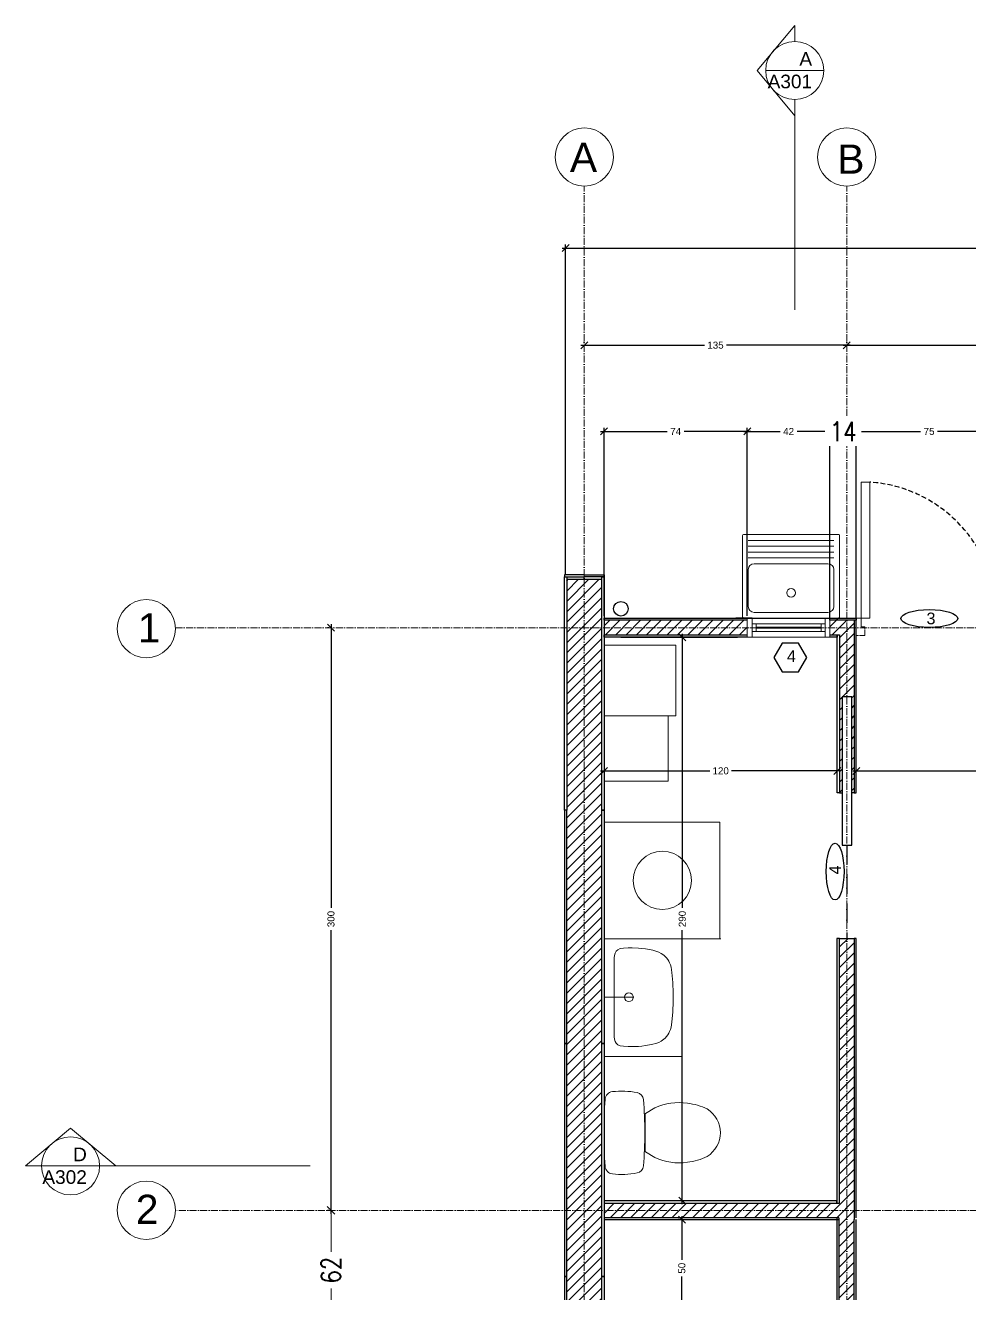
# Model space of a CAD drawing. Header units: centimetres. Extents: x 1059 to 7420, y -439 to 4439.
# Drawn here: x 1711 to 2196, y 3733 to 4385 of the extents above; entities that cross this region are included whole.
import ezdxf

# ---------------------------------------------------------------- set-up
doc = ezdxf.new("R2010")
doc.units = ezdxf.units.CM
doc.header["$MEASUREMENT"] = 0
for name, pattern in [('ACAD_ISO10W100', [18, 12, -3, 0, -3]), ('CENTER', [2, 1.25, -0.25, 0.25, -0.25]), ('HIDDEN', [0.375, 0.25, -0.125])]:
    doc.linetypes.add(name, pattern=pattern)
doc.layers.add('ARREDI', color=8, linetype='Continuous', lineweight=18)
doc.layers.add('CAMPITURE', color=7, linetype='Continuous', lineweight=25)
for name, color, linetype in [('INFISSI', 4, 'Continuous'), ('NUMERAZIONE', 30, 'Continuous'), ('quote nuove', 2, 'Continuous'), ('STRUTTURA', 1, 'Continuous')]:
    doc.layers.add(name, color=color, linetype=linetype)
doc.layers.get('0').off()
doc.styles.add('ARIAL', font='Arial.ttf')
doc.styles.add('E-ROMANS', font='romans.shx', dxfattribs={"width": 0.8})
doc.styles.get("Standard").update_dxf_attribs({"font": 'Arial.ttf'})
doc.linetypes.add('BATTING', pattern='A,0.0001,-0.1,[134,ltypeshp.shx,S=0.1,R=0,X=-0.1,Y=0],-0.2,[134,ltypeshp.shx,S=0.1,R=180,X=0.1,Y=0],-0.1', length=0.4001)
doc.dimstyles.new('Copia di 1', dxfattribs={"dimscale": 0.001, "dimtxt": 10000, "dimasz": 4000, "dimexe": 1.2, "dimexo": 1, "dimgap": 0.1, "dimtad": 0, "dimtoh": 1, "dimdec": 0, "dimzin": 0, "dimdsep": 46, "dimtxsty": 'E-ROMANS', "dimblk": 'OBLIQUE', "dimcen": 1.2, "dimclrd": 256, "dimclre": 256, "dimclrt": 256, "dimadec": 0, "dimazin": 0, "dimtfac": 1, "dimtdec": 0, "dimtmove": 1, "dimatfit": 3, "dimldrblk": 'OPEN90', "dimfxl": 1, "dimtfill": 1, "dimtolj": 1, "dimtzin": 0, "dimlwd": 0, "dimarcsym": 0})
doc.dimstyles.new('TICK_36', dxfattribs={"dimtxt": 3.6, "dimasz": 3.6, "dimexe": 1.8, "dimexo": 1.2, "dimgap": 1.8, "dimtad": 0, "dimdec": 0, "dimzin": 0, "dimdsep": 46, "dimtxsty": 'ARIAL', "dimblk": 'OBLIQUE', "dimcen": 1.8, "dimdle": 1.8, "dimclrd": 256, "dimclrt": 256, "dimadec": 0, "dimazin": 0, "dimtfac": 1, "dimtdec": 0, "dimtmove": 1, "dimatfit": 3, "dimldrblk": 'OPEN90', "dimfxl": 1, "dimtfill": 1, "dimtolj": 1, "dimtzin": 0, "dimarcsym": 0})
pattern_1 = [(45, (-311.728, 3670.2875), (-2.6516504, 2.6516504), [])]

# ---------------------------------------------------------------- blocks, each defined once
blk = doc.blocks.new('_Oblique')
at = {"color": 0, "linetype": 'ByBlock', "lineweight": -2}
blk.add_line((-0.5, -0.5), (0.5, 0.5), dxfattribs=at)
blk = doc.blocks.new('*D498')
at = {"layer": 'quote nuove', "color": 0, "lineweight": -2, "transparency": 16777216}
for p, q in [((1988.76, 4102.5), (1988.76, 4272.36)), ((2638.47, 4103.61), (2638.47, 4272.36))]:
    blk.add_line(p, q, dxfattribs=at)
at = {"layer": 'quote nuove', "lineweight": -2, "transparency": 16777216}
for p, q in [((1986.96, 4270.56), (2307.81, 4270.56)), ((2640.27, 4270.56), (2319.42, 4270.56))]:
    blk.add_line(p, q, dxfattribs=at)
at = {"layer": 'quote nuove', "lineweight": -2, "transparency": 16777216, "xscale": 3.6, "yscale": 3.6, "zscale": 3.6, "rotation": 180}
blk.add_blockref('_Oblique', (1988.76, 4270.56), dxfattribs=at)
at = {"layer": 'quote nuove', "lineweight": -2, "transparency": 16777216, "xscale": 3.6, "yscale": 3.6, "zscale": 3.6}
blk.add_blockref('_Oblique', (2638.47, 4270.56), dxfattribs=at)
at = {"layer": 'quote nuove', "lineweight": 0, "transparency": 16777216, "insert": (2313.62, 4270.56), "char_height": 3.6, "attachment_point": 5, "style": 'ARIAL', "bg_fill": 3, "box_fill_scale": 1.25, "bg_fill_color": 256, "bg_fill_true_color": 13158600, "bg_fill_transparency": 0}
blk.add_mtext('\\A1;650', dxfattribs=at)
blk = doc.blocks.new('_Open90')
at = {"color": 0, "linetype": 'ByBlock', "lineweight": -2}
for p, q in [((0, 0), (-1, 0)), ((-0.5, 0.5), (0, 0)), ((0, 0), (-0.5, -0.5))]:
    blk.add_line(p, q, dxfattribs=at)
blk = doc.blocks.new('*D500')
at = {"layer": 'quote nuove', "lineweight": -2, "transparency": 16777216}
for p, q in [((2131.62, 4220.57), (2217.76, 4220.57)), ((2315.12, 4220.57), (2228.97, 4220.57))]:
    blk.add_line(p, q, dxfattribs=at)
at = {"layer": 'quote nuove', "color": 0, "lineweight": -2, "transparency": 16777216}
for p, q in [((2133.42, 4221.77), (2133.42, 4222.37)), ((2313.32, 4221.77), (2313.32, 4222.37))]:
    blk.add_line(p, q, dxfattribs=at)
at = {"layer": 'quote nuove', "lineweight": -2, "transparency": 16777216, "xscale": 3.6, "yscale": 3.6, "zscale": 3.6, "rotation": 180}
blk.add_blockref('_Oblique', (2133.42, 4220.57), dxfattribs=at)
at = {"layer": 'quote nuove', "lineweight": -2, "transparency": 16777216, "xscale": 3.6, "yscale": 3.6, "zscale": 3.6}
blk.add_blockref('_Oblique', (2313.32, 4220.57), dxfattribs=at)
at = {"layer": 'quote nuove', "lineweight": 0, "transparency": 16777216, "insert": (2223.37, 4220.57), "char_height": 3.6, "attachment_point": 5, "style": 'ARIAL', "bg_fill": 3, "box_fill_scale": 1.25, "bg_fill_color": 256, "bg_fill_true_color": 13158600, "bg_fill_transparency": 0}
blk.add_mtext('\\A1;180', dxfattribs=at)
blk = doc.blocks.new('*D501')
at = {"layer": 'quote nuove', "lineweight": -2, "transparency": 16777216}
for p, q in [((1996.57, 4220.57), (2060.29, 4220.57)), ((2135.22, 4220.57), (2071.5, 4220.57))]:
    blk.add_line(p, q, dxfattribs=at)
at = {"layer": 'quote nuove', "color": 0, "lineweight": -2, "transparency": 16777216}
for p, q in [((1998.37, 4221.77), (1998.37, 4222.37)), ((2133.42, 4221.77), (2133.42, 4222.37))]:
    blk.add_line(p, q, dxfattribs=at)
at = {"layer": 'quote nuove', "lineweight": -2, "transparency": 16777216, "xscale": 3.6, "yscale": 3.6, "zscale": 3.6, "rotation": 180}
blk.add_blockref('_Oblique', (1998.37, 4220.57), dxfattribs=at)
at = {"layer": 'quote nuove', "lineweight": -2, "transparency": 16777216, "xscale": 3.6, "yscale": 3.6, "zscale": 3.6}
blk.add_blockref('_Oblique', (2133.42, 4220.57), dxfattribs=at)
at = {"layer": 'quote nuove', "lineweight": 0, "transparency": 16777216, "insert": (2065.89, 4220.57), "char_height": 3.6, "attachment_point": 5, "style": 'ARIAL', "bg_fill": 3, "box_fill_scale": 1.25, "bg_fill_color": 256, "bg_fill_true_color": 13158600, "bg_fill_transparency": 0}
blk.add_mtext('\\A1;135', dxfattribs=at)
blk = doc.blocks.new('*D504')
at = {"layer": 'quote nuove', "lineweight": -2, "ltscale": 2, "transparency": 16777216}
for p, q in [((1868.16, 4077), (1868.16, 3931.03)), ((1868.16, 3773.55), (1868.16, 3919.52))]:
    blk.add_line(p, q, dxfattribs=at)
at = {"layer": 'quote nuove', "color": 0, "lineweight": -2, "ltscale": 2, "transparency": 16777216}
for p, q in [((1866.96, 4075.2), (1866.36, 4075.2)), ((1866.96, 3775.35), (1866.36, 3775.35))]:
    blk.add_line(p, q, dxfattribs=at)
at = {"layer": 'quote nuove', "lineweight": -2, "ltscale": 2, "transparency": 16777216, "xscale": 3.6, "yscale": 3.6, "zscale": 3.6}
for p, rotation in [((1868.16, 4075.2), 90), ((1868.16, 3775.35), 270)]:
    blk.add_blockref('_Oblique', p, dxfattribs=dict(at, rotation=rotation))
at = {"layer": 'quote nuove', "lineweight": 0, "ltscale": 2, "transparency": 16777216, "insert": (1868.16, 3925.28), "char_height": 3.6, "attachment_point": 5, "rotation": 90, "style": 'ARIAL', "bg_fill": 3, "box_fill_scale": 1.25, "bg_fill_color": 256, "bg_fill_true_color": 13158600, "bg_fill_transparency": 0}
blk.add_mtext('\\A1;300', dxfattribs=at)
blk = doc.blocks.new('*D505')
at = {"layer": 'quote nuove', "linetype": 'ACAD_ISO10W100', "lineweight": -2, "ltscale": 2, "transparency": 16777216}
for p, q in [((1868.16, 3775.35), (1868.16, 3775.35)), ((1868.16, 3713.8), (1868.16, 3713.8))]:
    blk.add_line(p, q, dxfattribs=at)
at = {"layer": 'quote nuove', "lineweight": 0, "ltscale": 2, "transparency": 16777216}
for p, q in [((1868.16, 3775.35), (1868.16, 3750.86)), ((1868.16, 3713.8), (1868.16, 3738.29))]:
    blk.add_line(p, q, dxfattribs=at)
at = {"layer": 'quote nuove', "lineweight": 0, "ltscale": 2, "transparency": 16777216, "xscale": 4, "yscale": 4, "zscale": 4}
for p, rotation in [((1868.16, 3775.35), 90), ((1868.16, 3713.8), 270)]:
    blk.add_blockref('_Oblique', p, dxfattribs=dict(at, rotation=rotation))
at = {"layer": 'quote nuove', "lineweight": 0, "ltscale": 2, "transparency": 16777216, "insert": (1868.16, 3744.57), "char_height": 10, "attachment_point": 5, "rotation": 90, "style": 'E-ROMANS', "bg_fill": 3, "box_fill_scale": 1.25, "bg_fill_color": 256, "bg_fill_true_color": 13158600, "bg_fill_transparency": 0}
blk.add_mtext('\\A1;62', dxfattribs=at)
blk = doc.blocks.new('*D508')
at = {"layer": 'quote nuove', "lineweight": -2, "transparency": 16777216}
for p, q in [((2080.47, 4176.19), (2099.09, 4176.19)), ((2126.57, 4176.19), (2107.95, 4176.19))]:
    blk.add_line(p, q, dxfattribs=at)
at = {"layer": 'quote nuove', "color": 0, "lineweight": -2, "transparency": 16777216}
for p, q in [((2082.27, 4081.3), (2082.27, 4177.99)), ((2124.77, 4081.3), (2124.77, 4177.99))]:
    blk.add_line(p, q, dxfattribs=at)
at = {"layer": 'quote nuove', "lineweight": -2, "transparency": 16777216, "xscale": 3.6, "yscale": 3.6, "zscale": 3.6, "rotation": 180}
blk.add_blockref('_Oblique', (2082.27, 4176.19), dxfattribs=at)
at = {"layer": 'quote nuove', "lineweight": -2, "transparency": 16777216, "xscale": 3.6, "yscale": 3.6, "zscale": 3.6}
blk.add_blockref('_Oblique', (2124.77, 4176.19), dxfattribs=at)
at = {"layer": 'quote nuove', "lineweight": 0, "transparency": 16777216, "insert": (2103.52, 4176.19), "char_height": 3.6, "attachment_point": 5, "style": 'ARIAL', "bg_fill": 3, "box_fill_scale": 1.25, "bg_fill_color": 256, "bg_fill_true_color": 13158600, "bg_fill_transparency": 0}
blk.add_mtext('\\A1;42', dxfattribs=at)
blk = doc.blocks.new('*D587')
at = {"layer": 'quote nuove', "color": 0, "lineweight": -2, "transparency": 16777216}
for p, q in [((2047.4, 3770.6), (2046.8, 3770.6)), ((2047.4, 3720.6), (2046.8, 3720.6))]:
    blk.add_line(p, q, dxfattribs=at)
at = {"layer": 'quote nuove', "lineweight": -2, "transparency": 16777216}
for p, q in [((2048.6, 3772.4), (2048.6, 3749.95)), ((2048.6, 3718.8), (2048.6, 3741.25))]:
    blk.add_line(p, q, dxfattribs=at)
at = {"layer": 'quote nuove', "lineweight": -2, "transparency": 16777216, "xscale": 3.6, "yscale": 3.6, "zscale": 3.6}
for p, rotation in [((2048.6, 3770.6), 90), ((2048.6, 3720.6), 270)]:
    blk.add_blockref('_Oblique', p, dxfattribs=dict(at, rotation=rotation))
at = {"layer": 'quote nuove', "lineweight": 0, "transparency": 16777216, "insert": (2048.6, 3745.6), "char_height": 3.6, "attachment_point": 5, "rotation": 90, "style": 'ARIAL', "bg_fill": 3, "box_fill_scale": 1.25, "bg_fill_color": 256, "bg_fill_true_color": 13158600, "bg_fill_transparency": 0}
blk.add_mtext('\\A1;50', dxfattribs=at)
blk = doc.blocks.new('*D511')
at = {"layer": 'quote nuove', "color": 0, "lineweight": -2, "transparency": 16777216}
for p, q in [((2047.62, 4070.3), (2047.02, 4070.3)), ((2047.62, 3780.3), (2047.02, 3780.3))]:
    blk.add_line(p, q, dxfattribs=at)
at = {"layer": 'quote nuove', "lineweight": -2, "transparency": 16777216}
for p, q in [((2048.82, 4072.1), (2048.82, 3931.13)), ((2048.82, 3778.5), (2048.82, 3919.47))]:
    blk.add_line(p, q, dxfattribs=at)
at = {"layer": 'quote nuove', "lineweight": -2, "transparency": 16777216, "xscale": 3.6, "yscale": 3.6, "zscale": 3.6}
for p, rotation in [((2048.82, 4070.3), 90), ((2048.82, 3780.3), 270)]:
    blk.add_blockref('_Oblique', p, dxfattribs=dict(at, rotation=rotation))
at = {"layer": 'quote nuove', "lineweight": 0, "transparency": 16777216, "insert": (2048.82, 3925.3), "char_height": 3.6, "attachment_point": 5, "rotation": 90, "style": 'ARIAL', "bg_fill": 3, "box_fill_scale": 1.25, "bg_fill_color": 256, "bg_fill_true_color": 13158600, "bg_fill_transparency": 0}
blk.add_mtext('\\A1;290', dxfattribs=at)
blk = doc.blocks.new('*D588')
at = {"layer": 'quote nuove', "color": 0, "lineweight": -2, "transparency": 16777216}
for p, q in [((2008.57, 4013.46), (2008.57, 3999.72)), ((2128.57, 4002.72), (2128.57, 4003.32))]:
    blk.add_line(p, q, dxfattribs=at)
at = {"layer": 'quote nuove', "lineweight": -2, "transparency": 16777216}
for p, q in [((2006.77, 4001.52), (2062.96, 4001.52)), ((2130.37, 4001.52), (2074.17, 4001.52))]:
    blk.add_line(p, q, dxfattribs=at)
at = {"layer": 'quote nuove', "lineweight": -2, "transparency": 16777216, "xscale": 3.6, "yscale": 3.6, "zscale": 3.6, "rotation": 180}
blk.add_blockref('_Oblique', (2008.57, 4001.52), dxfattribs=at)
at = {"layer": 'quote nuove', "lineweight": -2, "transparency": 16777216, "xscale": 3.6, "yscale": 3.6, "zscale": 3.6}
blk.add_blockref('_Oblique', (2128.57, 4001.52), dxfattribs=at)
at = {"layer": 'quote nuove', "lineweight": 0, "transparency": 16777216, "insert": (2068.57, 4001.52), "char_height": 3.6, "attachment_point": 5, "style": 'ARIAL', "bg_fill": 3, "box_fill_scale": 1.25, "bg_fill_color": 256, "bg_fill_true_color": 13158600, "bg_fill_transparency": 0}
blk.add_mtext('\\A1;120', dxfattribs=at)
blk = doc.blocks.new('*D512')
at = {"layer": 'quote nuove', "lineweight": -2, "transparency": 16777216}
for p, q in [((2136.47, 4001.52), (2217.81, 4001.52)), ((2310.37, 4001.52), (2229.02, 4001.52))]:
    blk.add_line(p, q, dxfattribs=at)
at = {"layer": 'quote nuove', "color": 0, "lineweight": -2, "transparency": 16777216}
for p, q in [((2138.27, 4002.72), (2138.27, 4003.32)), ((2308.57, 4002.72), (2308.57, 4003.32))]:
    blk.add_line(p, q, dxfattribs=at)
at = {"layer": 'quote nuove', "lineweight": -2, "transparency": 16777216, "xscale": 3.6, "yscale": 3.6, "zscale": 3.6, "rotation": 180}
blk.add_blockref('_Oblique', (2138.27, 4001.52), dxfattribs=at)
at = {"layer": 'quote nuove', "lineweight": -2, "transparency": 16777216, "xscale": 3.6, "yscale": 3.6, "zscale": 3.6}
blk.add_blockref('_Oblique', (2308.57, 4001.52), dxfattribs=at)
at = {"layer": 'quote nuove', "lineweight": 0, "transparency": 16777216, "insert": (2223.42, 4001.52), "char_height": 3.6, "attachment_point": 5, "style": 'ARIAL', "bg_fill": 3, "box_fill_scale": 1.25, "bg_fill_color": 256, "bg_fill_true_color": 13158600, "bg_fill_transparency": 0}
blk.add_mtext('\\A1;170', dxfattribs=at)
blk = doc.blocks.new('*D515')
at = {"layer": 'quote nuove', "lineweight": -2, "transparency": 16777216}
for p, q in [((2136.47, 4176.19), (2171.39, 4176.19)), ((2215.07, 4176.19), (2180.15, 4176.19))]:
    blk.add_line(p, q, dxfattribs=at)
at = {"layer": 'quote nuove', "color": 0, "lineweight": -2, "transparency": 16777216}
for p, q in [((2138.27, 4081.33), (2138.27, 4177.99)), ((2213.27, 4081.32), (2213.27, 4177.99))]:
    blk.add_line(p, q, dxfattribs=at)
at = {"layer": 'quote nuove', "lineweight": -2, "transparency": 16777216, "xscale": 3.6, "yscale": 3.6, "zscale": 3.6, "rotation": 180}
blk.add_blockref('_Oblique', (2138.27, 4176.19), dxfattribs=at)
at = {"layer": 'quote nuove', "lineweight": -2, "transparency": 16777216, "xscale": 3.6, "yscale": 3.6, "zscale": 3.6}
blk.add_blockref('_Oblique', (2213.27, 4176.19), dxfattribs=at)
at = {"layer": 'quote nuove', "lineweight": 0, "transparency": 16777216, "insert": (2175.77, 4176.19), "char_height": 3.6, "attachment_point": 5, "style": 'ARIAL', "bg_fill": 3, "box_fill_scale": 1.25, "bg_fill_color": 256, "bg_fill_true_color": 13158600, "bg_fill_transparency": 0}
blk.add_mtext('\\A1;75', dxfattribs=at)
blk = doc.blocks.new('*D589')
at = {"layer": 'quote nuove', "lineweight": -2, "transparency": 16777216}
for p, q in [((2124.77, 4079), (2124.77, 4176.19)), ((2138.27, 4080.13), (2138.27, 4176.19))]:
    blk.add_line(p, q, dxfattribs=at)
at = {"layer": 'quote nuove', "lineweight": 0, "transparency": 16777216}
for p, q in [((2124.77, 4176.19), (2125.42, 4176.19)), ((2138.27, 4176.19), (2137.61, 4176.19))]:
    blk.add_line(p, q, dxfattribs=at)
at = {"layer": 'quote nuove', "lineweight": 0, "transparency": 16777216, "xscale": 4, "yscale": 4, "zscale": 4, "rotation": 180}
blk.add_blockref('_Oblique', (2124.77, 4176.19), dxfattribs=at)
at = {"layer": 'quote nuove', "lineweight": 0, "transparency": 16777216, "xscale": 4, "yscale": 4, "zscale": 4}
blk.add_blockref('_Oblique', (2138.27, 4176.19), dxfattribs=at)
at = {"layer": 'quote nuove', "lineweight": 0, "transparency": 16777216, "insert": (2131.52, 4176.19), "char_height": 10, "attachment_point": 5, "style": 'E-ROMANS', "bg_fill": 3, "box_fill_scale": 1.25, "bg_fill_color": 256, "bg_fill_true_color": 13158600, "bg_fill_transparency": 0}
blk.add_mtext('\\A1;14', dxfattribs=at)
blk = doc.blocks.new('*D590')
at = {"layer": 'quote nuove', "lineweight": -2, "transparency": 16777216}
for p, q in [((2006.77, 4176.19), (2041.04, 4176.19)), ((2084.07, 4176.19), (2049.8, 4176.19))]:
    blk.add_line(p, q, dxfattribs=at)
at = {"layer": 'quote nuove', "color": 0, "lineweight": -2, "transparency": 16777216}
for p, q in [((2008.57, 4081.3), (2008.57, 4177.99)), ((2082.27, 4081.3), (2082.27, 4177.99))]:
    blk.add_line(p, q, dxfattribs=at)
at = {"layer": 'quote nuove', "lineweight": -2, "transparency": 16777216, "xscale": 3.6, "yscale": 3.6, "zscale": 3.6, "rotation": 180}
blk.add_blockref('_Oblique', (2008.57, 4176.19), dxfattribs=at)
at = {"layer": 'quote nuove', "lineweight": -2, "transparency": 16777216, "xscale": 3.6, "yscale": 3.6, "zscale": 3.6}
blk.add_blockref('_Oblique', (2082.27, 4176.19), dxfattribs=at)
at = {"layer": 'quote nuove', "lineweight": 0, "transparency": 16777216, "insert": (2045.42, 4176.19), "char_height": 3.6, "attachment_point": 5, "style": 'ARIAL', "bg_fill": 3, "box_fill_scale": 1.25, "bg_fill_color": 256, "bg_fill_true_color": 13158600, "bg_fill_transparency": 0}
blk.add_mtext('\\A1;74', dxfattribs=at)

msp = doc.modelspace()

# ---------------------------------------------------------------- hatches: boundary and pattern name
at = {"layer": 'CAMPITURE'}
h = msp.add_hatch(dxfattribs=at)
h.set_pattern_fill('ANSI31', color=0, scale=30)
h.set_pattern_definition(pattern_1)
h.paths.add_polyline_path([(2007.37, 4100.1), (1989.36, 4100.1), (1989.36, 3352.5), (2007.37, 3352.5)])
h = msp.add_hatch(dxfattribs=at)
h.set_pattern_fill('ANSI31', color=256, scale=30)
h.set_pattern_definition(pattern_1)
h.paths.add_polyline_path([(2082.27, 4079), (2008.57, 4079), (2008.57, 4071.5), (2082.27, 4071.5)])
h.paths.add_polyline_path([(2137.27, 4079), (2128.57, 4079), (2124.77, 4079), (2124.77, 4071.5), (2128.57, 4071.5), (2129.77, 4071.5), (2129.77, 3990.3), (2131.05, 3990.3), (2131.05, 4039.7), (2136.01, 4039.7), (2136.01, 3990.3), (2137.27, 3990.3)])
h.paths.add_polyline_path([(2137.27, 3915.3), (2129.77, 3915.3), (2129.77, 3779.1), (2128.35, 3779.1), (2008.57, 3779.1), (2008.57, 3771.6), (2129.27, 3771.6), (2129.27, 3710.3), (2142.27, 3710.3), (2142.27, 3717.3), (2137.27, 3717.3), (2137.27, 3770.6)])
h.paths.add_polyline_path([(2317.07, 3718.3), (2218.27, 3718.3), (2218.27, 3710.3), (2309.57, 3710.3), (2309.57, 3709.3), (2309.57, 3708.26), (2317.07, 3708.26)])
h.paths.add_polyline_path([(2317.07, 3708.26), (2309.57, 3708.26), (2309.57, 3388.8), (2213.57, 3388.8), (2213.57, 3381.3), (2317.07, 3381.3), (2317.07, 3641.16)])
h.paths.add_polyline_path([(2128.57, 3388.8), (2008.57, 3388.8), (2008.57, 3381.3), (2128.57, 3381.3)])
h.paths.add_polyline_path([(2618.07, 3389.84), (2611.07, 3389.84), (2611.07, 3381.25), (2618.07, 3381.25)])

# ---------------------------------------------------------------- linework, layer by layer
at = {"layer": 'ARREDI'}
for p, q in [((2079.77, 4122.6), (2079.77, 4080.6)), ((2129.27, 4123.1), (2080.27, 4123.1)), ((2129.77, 4080.6), (2129.77, 4122.6)), ((2126.77, 4120.1), (2082.77, 4120.1)), ((2126.77, 4117.1), (2082.77, 4117.1)), ((2126.77, 4114.1), (2082.77, 4114.1)), ((2126.77, 4111.1), (2082.77, 4111.1)), ((2082.77, 4105.1), (2082.77, 4086.1)), ((2123.77, 4108.1), (2085.77, 4108.1)), ((2126.77, 4086.1), (2126.77, 4105.1)), ((2085.77, 4083.1), (2123.77, 4083.1)), ((2008.57, 4070.3), (2008.57, 4000.3)), ((2041.57, 3996.21), (2041.57, 4029.78)), ((2008.57, 4000.3), (2008.57, 3780.3)), ((2008.57, 3996.21), (2041.57, 3996.21)), ((2008.57, 3910.55), (2008.57, 3885.09)), ((2013.96, 3906.58), (2013.87, 3905.39)), ((2013.96, 3906.58), (2013.87, 3905.39)), ((2014.26, 3907.77), (2013.96, 3906.58)), ((2014.26, 3907.77), (2013.96, 3906.58)), ((2014.82, 3908.7), (2014.26, 3907.77)), ((2014.82, 3908.7), (2014.26, 3907.77)), ((2015.66, 3909.48), (2014.82, 3908.7)), ((2015.66, 3909.48), (2014.82, 3908.7)), ((2016.85, 3910.04), (2015.66, 3909.48)), ((2016.85, 3910.04), (2015.66, 3909.48)), ((2018.63, 3910.27), (2016.85, 3910.04)), ((2018.63, 3910.27), (2016.85, 3910.04)), ((2020.92, 3910.42), (2018.63, 3910.27)), ((2020.92, 3910.42), (2018.63, 3910.27)), ((2023.13, 3910.44), (2020.92, 3910.42)), ((2023.13, 3910.44), (2020.92, 3910.42)), ((2026.22, 3910.33), (2023.13, 3910.44)), ((2026.22, 3910.33), (2023.13, 3910.44)), ((2028.04, 3910.17), (2026.22, 3910.33)), ((2028.04, 3910.17), (2026.22, 3910.33)), ((2029.9, 3909.93), (2028.04, 3910.17)), ((2029.9, 3909.93), (2028.04, 3910.17)), ((2032.03, 3909.56), (2029.9, 3909.93)), ((2032.03, 3909.56), (2029.9, 3909.93)), ((2033.71, 3909.19), (2032.03, 3909.56)), ((2033.71, 3909.19), (2032.03, 3909.56)), ((2035.24, 3908.8), (2033.71, 3909.19)), ((2035.24, 3908.8), (2033.71, 3909.19)), ((2036.73, 3908.26), (2035.24, 3908.8)), ((2036.73, 3908.26), (2035.24, 3908.8)), ((2038, 3907.6), (2036.73, 3908.26)), ((2038, 3907.6), (2036.73, 3908.26)), ((2039.33, 3906.65), (2038, 3907.6)), ((2039.33, 3906.65), (2038, 3907.6)), ((2040.01, 3906.03), (2039.33, 3906.65)), ((2040.01, 3906.03), (2039.33, 3906.65)), ((2013.87, 3905.39), (2013.84, 3904.14)), ((2013.87, 3905.39), (2013.84, 3904.14)), ((2013.84, 3885.04), (2013.84, 3904.14)), ((2013.84, 3885.04), (2013.84, 3904.14)), ((2040.68, 3905.3), (2040.01, 3906.03)), ((2040.68, 3905.3), (2040.01, 3906.03)), ((2041.32, 3904.47), (2040.68, 3905.3)), ((2041.32, 3904.47), (2040.68, 3905.3)), ((2041.86, 3903.6), (2041.32, 3904.47)), ((2041.86, 3903.6), (2041.32, 3904.47)), ((2042.32, 3902.66), (2041.86, 3903.6)), ((2042.32, 3902.66), (2041.86, 3903.6)), ((2042.71, 3901.64), (2042.32, 3902.66)), ((2042.71, 3901.64), (2042.32, 3902.66)), ((2043.02, 3900.47), (2042.71, 3901.64)), ((2043.02, 3900.47), (2042.71, 3901.64)), ((2043.26, 3899.18), (2043.02, 3900.47)), ((2043.26, 3899.18), (2043.02, 3900.47)), ((2043.49, 3897.7), (2043.26, 3899.18)), ((2043.49, 3897.7), (2043.26, 3899.18)), ((2043.69, 3896.07), (2043.49, 3897.7)), ((2043.69, 3896.07), (2043.49, 3897.7)), ((2043.84, 3894.32), (2043.69, 3896.07)), ((2043.93, 3892.69), (2043.84, 3894.32)), ((2044.02, 3890.86), (2043.93, 3892.69)), ((2044.08, 3888.9), (2044.02, 3890.86)), ((2044.13, 3886.77), (2044.08, 3888.9)), ((2044.14, 3885.04), (2044.13, 3886.77)), ((2008.57, 3885.09), (2008.57, 3859.64)), ((2008.57, 3885.04), (2023.65, 3885.04)), ((2013.84, 3885.04), (2013.84, 3865.94)), ((2013.84, 3885.04), (2013.84, 3865.94)), ((2044.08, 3881.18), (2044.02, 3879.22)), ((2044.13, 3883.31), (2044.08, 3881.18)), ((2044.14, 3885.04), (2044.13, 3883.31)), ((2043.69, 3874.01), (2043.49, 3872.38)), ((2043.84, 3875.76), (2043.69, 3874.01)), ((2043.93, 3877.38), (2043.84, 3875.76)), ((2044.02, 3879.22), (2043.93, 3877.38)), ((2042.32, 3867.42), (2041.86, 3866.48)), ((2042.32, 3867.42), (2041.86, 3866.48)), ((2042.71, 3868.43), (2042.32, 3867.42)), ((2042.71, 3868.43), (2042.32, 3867.42)), ((2043.02, 3869.61), (2042.71, 3868.43)), ((2043.02, 3869.61), (2042.71, 3868.43)), ((2043.26, 3870.9), (2043.02, 3869.61)), ((2043.26, 3870.9), (2043.02, 3869.61)), ((2043.49, 3872.38), (2043.26, 3870.9)), ((2013.87, 3864.69), (2013.84, 3865.94)), ((2013.87, 3864.69), (2013.84, 3865.94)), ((2013.96, 3863.5), (2013.87, 3864.69)), ((2013.96, 3863.5), (2013.87, 3864.69)), ((2014.26, 3862.31), (2013.96, 3863.5)), ((2014.26, 3862.31), (2013.96, 3863.5)), ((2014.82, 3861.38), (2014.26, 3862.31)), ((2014.82, 3861.38), (2014.26, 3862.31)), ((2015.66, 3860.6), (2014.82, 3861.38)), ((2015.66, 3860.6), (2014.82, 3861.38)), ((2033.71, 3860.89), (2032.03, 3860.52)), ((2033.71, 3860.89), (2032.03, 3860.52)), ((2035.24, 3861.28), (2033.71, 3860.89)), ((2035.24, 3861.28), (2033.71, 3860.89)), ((2036.73, 3861.82), (2035.24, 3861.28)), ((2036.73, 3861.82), (2035.24, 3861.28)), ((2038, 3862.48), (2036.73, 3861.82)), ((2038, 3862.48), (2036.73, 3861.82)), ((2039.33, 3863.43), (2038, 3862.48)), ((2039.33, 3863.43), (2038, 3862.48)), ((2040.01, 3864.05), (2039.33, 3863.43)), ((2040.01, 3864.05), (2039.33, 3863.43)), ((2040.68, 3864.78), (2040.01, 3864.05)), ((2040.68, 3864.78), (2040.01, 3864.05)), ((2041.32, 3865.61), (2040.68, 3864.78)), ((2041.32, 3865.61), (2040.68, 3864.78)), ((2041.86, 3866.48), (2041.32, 3865.61)), ((2041.86, 3866.48), (2041.32, 3865.61)), ((2016.85, 3860.04), (2015.66, 3860.6)), ((2016.85, 3860.04), (2015.66, 3860.6)), ((2018.63, 3859.8), (2016.85, 3860.04)), ((2018.63, 3859.8), (2016.85, 3860.04)), ((2020.92, 3859.66), (2018.63, 3859.8)), ((2020.92, 3859.66), (2018.63, 3859.8)), ((2023.13, 3859.64), (2020.92, 3859.66)), ((2023.13, 3859.64), (2020.92, 3859.66)), ((2026.22, 3859.74), (2023.13, 3859.64)), ((2026.22, 3859.74), (2023.13, 3859.64)), ((2028.04, 3859.91), (2026.22, 3859.74)), ((2028.04, 3859.91), (2026.22, 3859.74)), ((2029.9, 3860.15), (2028.04, 3859.91)), ((2029.9, 3860.15), (2028.04, 3859.91)), ((2032.03, 3860.52), (2029.9, 3860.15)), ((2032.03, 3860.52), (2029.9, 3860.15)), ((2029.92, 3825.19), (2034.76, 3828.11)), ((2029.66, 3815.3), (2029.66, 3824.75)), ((2029.66, 3815.3), (2029.66, 3805.85)), ((2029.92, 3805.41), (2034.76, 3802.49))]:
    msp.add_line(p, q, dxfattribs=at)
at = {"layer": 'ARREDI', "lineweight": 0}
for p, q in [((2008.57, 4066.21), (2045.57, 4066.21)), ((2045.57, 4066.21), (2045.57, 4029.78)), ((2008.57, 4029.78), (2045.57, 4029.78)), ((2008.57, 3996.21), (2041.57, 3996.21)), ((2008.57, 3996.21), (2041.57, 3996.21)), ((2008.57, 3975.15), (2023.57, 3975.15)), ((2008.57, 3915.15), (2068.57, 3915.15)), ((2008.57, 3915.15), (2023.57, 3915.15)), ((2008.57, 3915.15), (2023.57, 3915.15)), ((2048.57, 3854.51), (2048.57, 3915.15)), ((2048.57, 3854.51), (2048.57, 3915.15)), ((2048.57, 3854.51), (2008.57, 3854.51)), ((2008.57, 3854.51), (2048.57, 3854.51)), ((2048.57, 3854.51), (2008.57, 3854.51)), ((2008.57, 3854.51), (2048.57, 3854.51))]:
    msp.add_line(p, q, dxfattribs=at)
at = {"layer": 'ARREDI'}
msp.add_lwpolyline([(2008.57, 3975.15), (2008.57, 3915.15), (2068.07, 3915.15), (2068.07, 3975.15), (2008.57, 3975.15)], dxfattribs=at)
for centre, radius in [((2104.77, 4093.1), 2.24), ((2038.57, 3945.15), 15), ((2021.37, 3885.04), 2.28)]:
    msp.add_circle(centre, radius, dxfattribs=at)
for centre, radius, start, end in [((2080.27, 4122.6), 0.5, 90, 180), ((2129.27, 4122.6), 0.5, 0, 90), ((2085.77, 4105.1), 3, 90, 180), ((2123.77, 4105.1), 3, 0, 90), ((2085.77, 4086.1), 3, 180, 270), ((2123.77, 4086.1), 3, 270, 0), ((2013.32, 3832.29), 4.2, 96.3359, 176.25542), ((2017.59, 3793.83), 42.9, 79.25484, 96.3359), ((2024.85, 3832.04), 4, 4.94027, 79.25484), ((2272.9, 3815.3), 264.33, 176.25542, 183.74458), ((1831.14, 3815.3), 198.42, 355.05973, 4.94027), ((2047.17, 3800.8), 30, 81.79307, 114.43818), ((2046.81, 3794.99), 35.81, 65.47558, 82.55676), ((2030.16, 3824.75), 0.5, 118.0226, 180), ((2052.92, 3814.58), 15.66, 2.65515, 56.02113), ((2052.92, 3816.03), 15.66, 303.97887, 357.34485), ((2030.16, 3805.85), 0.5, 180, 241.9774), ((2047.17, 3829.8), 30, 245.56182, 278.20693), ((2046.81, 3835.61), 35.81, 277.44324, 294.52442), ((2013.32, 3798.31), 4.2, 183.74458, 263.6641), ((2024.85, 3798.56), 4, 280.74516, 355.05973), ((2017.59, 3836.77), 42.9, 263.6641, 280.74516)]:
    msp.add_arc(centre, radius, start, end, dxfattribs=at)
at = {"layer": 'INFISSI'}
msp.add_line((2080.27, 4080.1), (2129.27, 4080.1), dxfattribs=at)
at = {"layer": 'INFISSI', "color": 4, "lineweight": 0}
for p, q in [((2084.77, 4080.1), (2122.27, 4080.1)), ((2086.77, 4073.17), (2084.77, 4073.17)), ((2084.77, 4070.3), (2122.27, 4070.3)), ((2086.77, 4075.2), (2086.77, 4075.45)), ((2086.77, 4075.45), (2120.27, 4075.45)), ((2086.77, 4074.92), (2086.77, 4075.42)), ((2120.27, 4074.95), (2086.77, 4074.92)), ((2120.27, 4073.17), (2086.77, 4073.17)), ((2120.27, 4075.45), (2120.27, 4074.95)), ((2120.27, 4073.17), (2122.27, 4073.17))]:
    msp.add_line(p, q, dxfattribs=at)
at = {"layer": 'INFISSI', "linetype": 'HIDDEN', "ltscale": 40}
msp.add_line((2133.53, 3963.33), (2133.52, 3915.3), dxfattribs=at)
at = {"layer": 'INFISSI', "color": 4, "linetype": 'Continuous', "lineweight": 0}
msp.add_lwpolyline([(2145.27, 4150.1), (2145.27, 4080.1), (2140.77, 4080.1), (2140.77, 4150.1), (2145.27, 4150.1)], dxfattribs=at)
at = {"layer": 'INFISSI', "color": 4, "lineweight": 0}
for points in [[(2082.27, 4080.1), (2084.77, 4080.1), (2084.77, 4070.3), (2082.27, 4070.3)], [(2122.27, 4080.1), (2124.77, 4080.1), (2124.77, 4070.3), (2122.27, 4070.3)]]:
    msp.add_lwpolyline(points, close=True, dxfattribs=at)
at = {"layer": 'INFISSI', "color": 4, "linetype": 'CENTER', "lineweight": 0}
msp.add_lwpolyline([(2140.77, 4080.1), (2138.27, 4080.1), (2138.27, 4071.1), (2142.77, 4071.1), (2142.77, 4075.6), (2140.77, 4075.6), (2140.77, 4080.1)], dxfattribs=at)
at = {"layer": 'INFISSI'}
msp.add_lwpolyline([(2131.05, 3963.33), (2136.01, 3963.33), (2136.01, 4039.7), (2131.05, 4039.7)], close=True, dxfattribs=at)
at = {"layer": 'INFISSI', "color": 4, "linetype": 'HIDDEN', "lineweight": -2, "ltscale": 10}
msp.add_arc((2140.5, 4079.99), 70.27, 0.08643, 86.10934, dxfattribs=at)
at = {"layer": 'NUMERAZIONE', "lineweight": 0}
for p, q in [((2087.29, 4361.92), (2106.68, 4385.16)), ((2106.68, 4385.16), (2106.68, 4376.87)), ((2087.29, 4361.92), (2106.68, 4338.68)), ((2091.73, 4361.92), (2121.63, 4361.92)), ((2106.68, 4346.97), (2106.68, 4338.68)), ((1734.18, 3817.64), (1710.94, 3798.25)), ((1734.18, 3817.64), (1757.42, 3798.25)), ((1757.42, 3798.25), (1710.94, 3798.25)), ((1757.42, 3798.25), (1857.42, 3798.25))]:
    msp.add_line(p, q, dxfattribs=at)
at = {"layer": 'NUMERAZIONE'}
msp.add_lwpolyline([(2112.95, 4059.89), (2108.68, 4067.29), (2100.13, 4067.29), (2095.85, 4059.89), (2100.13, 4052.48), (2108.68, 4052.48)], close=True, dxfattribs=at)
at = {"layer": 'NUMERAZIONE', "lineweight": 0}
for centre in [(2106.68, 4361.92), (1734.18, 3798.25)]:
    msp.add_circle(centre, 14.95, dxfattribs=at)
at = {"layer": 'NUMERAZIONE'}
for centre, major_axis in [((2175.89, 4079.94), (14.61, 0)), ((2127.42, 3949.71), (0, 14.61))]:
    msp.add_ellipse(centre, major_axis=major_axis, ratio=0.314087, dxfattribs=at)
at = {"layer": 'quote nuove', "color": 253, "linetype": 'ACAD_ISO10W100', "lineweight": 0, "ltscale": 0.3}
for p, q in [((1998.37, 3150.2), (1998.37, 4302.41)), ((2133.41, 3150.2), (2133.42, 4302.41)), ((1788.16, 4075.2), (2838.47, 4075.2)), ((2838.47, 3775.35), (1788.16, 3775.35))]:
    msp.add_line(p, q, dxfattribs=at)
at = {"layer": 'quote nuove', "color": 253, "lineweight": 0}
for centre in [(1998.45, 4317.41), (2133.41, 4317.41), (1773.16, 4074.68), (1773.16, 3775.45)]:
    msp.add_circle(centre, 15, dxfattribs=at)
at = {"layer": 'STRUTTURA'}
for p, q in [((2084.77, 4080.1), (2076.31, 4080.1)), ((2122.27, 4080.1), (2138.27, 4080.1)), ((2017.27, 4070.3), (2077.27, 4070.3)), ((2129.77, 3990.3), (2131.05, 3990.3)), ((2137.27, 3990.3), (2136.01, 3990.3)), ((2129.77, 3915.3), (2137.27, 3915.3)), ((2008.57, 3910.55), (2008.57, 3885.09)), ((2008.57, 3885.09), (2008.57, 3859.64))]:
    msp.add_line(p, q, dxfattribs=at)
at = {"layer": 'STRUTTURA', "lineweight": 0}
msp.add_line((2008.57, 3996.21), (2008.57, 3996.21), dxfattribs=at)
at = {"layer": 'STRUTTURA'}
for points in [[(1998.37, 4102.41), (1988.16, 4102.41), (1988.16, 4101.31), (1998.37, 4101.31)], [(1998.37, 4102.4), (2008.57, 4102.4), (2008.57, 4101.3), (1998.37, 4101.3)], [(1989.36, 4100.1), (2007.37, 4100.1), (2007.37, 4101.3), (1998.37, 4101.3)], [(2082.27, 4079), (2008.57, 4079), (2008.57, 4080.1), (2082.27, 4080.1)], [(2124.77, 4080.1), (2128.57, 4080.1), (2128.57, 4079), (2124.77, 4079)], [(2138.27, 4080.1), (2138.27, 4079), (2128.57, 4079), (2128.57, 4080.1), (2138.27, 4080.1)], [(2082.27, 4070.3), (2008.57, 4070.3), (2008.57, 4071.5), (2082.27, 4071.5)], [(2124.77, 4071.5), (2128.57, 4071.5), (2128.57, 4070.3), (2124.77, 4070.3)], [(2138.27, 3771.6), (2138.27, 3915.3), (2137.27, 3915.3), (2137.27, 3770.6)], [(2129.27, 3771.6), (2008.57, 3771.6), (2008.57, 3770.6), (2129.27, 3770.6)], [(2128.27, 3771.6), (2128.27, 3709.3), (2143.27, 3709.3), (2143.27, 3718.3), (2138.27, 3718.3), (2138.27, 3770.6)], [(2129.27, 3771.6), (2129.27, 3710.3), (2142.27, 3710.3), (2142.27, 3717.3), (2137.27, 3717.3), (2137.27, 3770.6)]]:
    msp.add_lwpolyline(points, dxfattribs=at)
for points in [[(1988.16, 3981.3), (1988.16, 4101.3), (1989.36, 4101.3), (1989.36, 3981.3)], [(2007.37, 3981.3), (2007.37, 4101.3), (2008.57, 4101.3), (2008.57, 3981.3)], [(2138.27, 4079), (2137.27, 4079), (2137.27, 3990.3), (2138.27, 3990.3)], [(2129.77, 4071.5), (2129.77, 3990.3), (2128.57, 3990.3), (2128.57, 4071.5)], [(1989.36, 3861.3), (1989.36, 3981.3), (1988.16, 3981.3), (1988.16, 3861.3)], [(2007.37, 3861.3), (2007.37, 3981.3), (2008.57, 3981.3), (2008.57, 3861.3)], [(2129.77, 3915.3), (2128.35, 3915.3), (2128.35, 3779.1), (2129.77, 3779.1)], [(1989.36, 3741.3), (1989.36, 3861.3), (1988.16, 3861.3), (1988.16, 3741.3)], [(2007.37, 3741.3), (2007.37, 3861.3), (2008.57, 3861.3), (2008.57, 3741.3)], [(2128.35, 3779.1), (2128.35, 3780.3), (2008.57, 3780.3), (2008.57, 3779.1)], [(1989.36, 3621.3), (1989.36, 3741.3), (1988.16, 3741.3), (1988.16, 3621.3)], [(2007.37, 3621.3), (2007.37, 3741.3), (2008.57, 3741.3), (2008.57, 3621.3)]]:
    msp.add_lwpolyline(points, close=True, dxfattribs=at)
at = {"layer": 'STRUTTURA', "linetype": 'BATTING', "ltscale": 0.11}
msp.add_lwpolyline([(2133.53, 4039.65), (2133.53, 4039.7)], dxfattribs=at)
at = {"layer": 'STRUTTURA', "ltscale": 0.05}
msp.add_circle((2017.25, 4084.95), 3.75, dxfattribs=at)
at = {"layer": 'STRUTTURA'}
for centre, start, end in [((2080.27, 4080.6), 180, 270), ((2129.27, 4080.6), 270, 0)]:
    msp.add_arc(centre, 0.5, start, end, dxfattribs=at)

# ---------------------------------------------------------------- texts
at = {"layer": 'NUMERAZIONE', "lineweight": 0, "char_height": 7, "attachment_point": 3}
for s, insert in [('   A\\PA301', (2115.58, 4371.45)), ('   D  \\PA302', (1742.56, 3807.66))]:
    msp.add_mtext_dynamic_manual_height_columns(s, width=18.8196, gutter_width=12.5, heights=[0], dxfattribs=dict(at, insert=insert))
at = {"layer": 'NUMERAZIONE', "ltscale": 0.1, "char_height": 6, "attachment_point": 1}
for s, insert in [('3', (2174.39, 4082.96)), ('4', (2102.63, 4063.53))]:
    msp.add_mtext_dynamic_manual_height_columns(s, width=0.5819, gutter_width=12.5, heights=[0], dxfattribs=dict(at, insert=insert))
at = {"layer": 'NUMERAZIONE', "ltscale": 0.1, "insert": (2124.41, 3948.21), "char_height": 6, "attachment_point": 1, "rotation": 90}
msp.add_mtext_dynamic_manual_height_columns('4', width=0.5819, gutter_width=12.5, heights=[0], dxfattribs=at)
at = {"layer": 'quote nuove', "color": 253, "lineweight": 0, "char_height": 15, "attachment_point": 1}
for s, insert in [('A', (1991.03, 4324.76)), ('B', (2128.55, 4323.82)), ('1', (1768.76, 4082.63)), ('2', (1767.74, 3783.41))]:
    msp.add_mtext_dynamic_manual_height_columns(s, width=15.1923, gutter_width=12.5, heights=[0], dxfattribs=dict(at, insert=insert))

# ---------------------------------------------------------------- next in the draw order: dimensions: what is measured, and where the dimension line sits
at = {"layer": 'quote nuove', "color": 253, "lineweight": 0}
for base, p1, p2, picture, middle in [((1988.76, 4270.56), (2638.47, 4102.41), (1988.76, 4101.3), '*D498', (2313.62, 4270.56)), ((2308.57, 4001.52), (2138.27, 4001.52), (2308.57, 4001.52), '*D512', (2223.42, 4001.52))]:
    dim = msp.add_linear_dim(base=base, p1=p1, p2=p2, dimstyle='TICK_36', dxfattribs=at)
    dim.commit()
    dim.dimension.update_dxf_attribs({"geometry": picture, "text_midpoint": middle})
at = {"layer": 'quote nuove', "color": 253, "lineweight": 0, "ltscale": 2}
dim = msp.add_linear_dim(base=(1868.16, 3775.35), p1=(1868.16, 4075.2), p2=(1868.16, 3775.35), angle=90, dimstyle='TICK_36', dxfattribs=at)
dim.commit()
dim.dimension.update_dxf_attribs({"geometry": '*D504', "text_midpoint": (1868.16, 3925.28)})
at = {"layer": 'quote nuove', "color": 253, "lineweight": 0}
for base, p1, p2, picture, middle in [((2048.82, 4070.3), (2048.82, 3780.3), (2048.82, 4070.3), '*D511', (2048.82, 3925.3)), ((2048.6, 3770.6), (2048.6, 3720.6), (2048.6, 3770.6), '*D587', (2048.6, 3745.6))]:
    dim = msp.add_linear_dim(base=base, p1=p1, p2=p2, angle=90, dimstyle='TICK_36', dxfattribs=at)
    dim.commit()
    dim.dimension.update_dxf_attribs({"geometry": picture, "text_midpoint": middle})

# ---------------------------------------------------------------- next in the draw order: linework, layer by layer
at = {"layer": 'NUMERAZIONE', "lineweight": 0}
msp.add_line((2106.68, 4338.68), (2106.68, 4238.68), dxfattribs=at)

# ---------------------------------------------------------------- next in the draw order: dimensions: what is measured, and where the dimension line sits
at = {"layer": 'quote nuove', "color": 253, "lineweight": 0}
for base, p1, p2, picture, middle in [((2133.42, 4220.57), (2313.32, 4220.57), (2133.42, 4220.57), '*D500', (2223.37, 4220.57)), ((2082.26828922, 4176.18707019), (2124.76828922, 4080.10078198), (2082.26828922, 4080.10080614), '*D508', (2103.51828922, 4176.18707019)), ((2138.27, 4176.19), (2213.27, 4080.12), (2138.27, 4080.13), '*D515', (2175.77, 4176.19)), ((2128.57, 4001.52), (2008.57, 4014.66), (2128.57, 4001.52), '*D588', (2068.57, 4001.52))]:
    dim = msp.add_linear_dim(base=base, p1=p1, p2=p2, dimstyle='TICK_36', dxfattribs=at)
    dim.commit()
    dim.dimension.update_dxf_attribs({"geometry": picture, "text_midpoint": middle})
at = {"layer": 'quote nuove', "color": 253, "lineweight": 0, "ltscale": 2}
dim = msp.add_linear_dim(base=(1868.16, 3713.8), p1=(1868.16, 3775.35), p2=(1868.16, 3713.8), angle=90, dimstyle='Copia di 1', dxfattribs=at)
dim.commit()
dim.dimension.update_dxf_attribs({"geometry": '*D505', "text_midpoint": (1868.16, 3744.57)})

# ---------------------------------------------------------------- next in the draw order: dimensions: what is measured, and where the dimension line sits
at = {"layer": 'quote nuove', "color": 253, "lineweight": 0}
for base, p1, p2, dimstyle, picture, middle in [((1998.37, 4220.57), (2133.42, 4220.57), (1998.37, 4220.57), 'TICK_36', '*D501', (2065.89, 4220.57)), ((2124.7683, 4176.1871), (2138.2687, 4080.1251), (2124.7683, 4079.0008), 'Copia di 1', '*D589', (2131.5185, 4176.1871)), ((2008.57, 4176.19), (2082.27, 4080.1), (2008.57, 4080.1), 'TICK_36', '*D590', (2045.42, 4176.19))]:
    dim = msp.add_linear_dim(base=base, p1=p1, p2=p2, dimstyle=dimstyle, dxfattribs=at)
    dim.commit()
    dim.dimension.update_dxf_attribs({"geometry": picture, "text_midpoint": middle})

# ---------------------------------------------------------------- next in the draw order: linework, layer by layer
at = {"layer": 'INFISSI', "color": 4, "lineweight": 0}
for p, q in [((2084.77, 4077.17), (2086.77, 4077.17)), ((2086.77, 4077.17), (2086.77, 4073.17)), ((2086.77, 4077.17), (2120.27, 4077.17)), ((2122.27, 4077.17), (2120.27, 4077.17)), ((2120.27, 4077.17), (2120.27, 4073.17)), ((2120.27, 4077.17), (2120.27, 4073.17))]:
    msp.add_line(p, q, dxfattribs=at)

doc.saveas('drawing.dxf')
